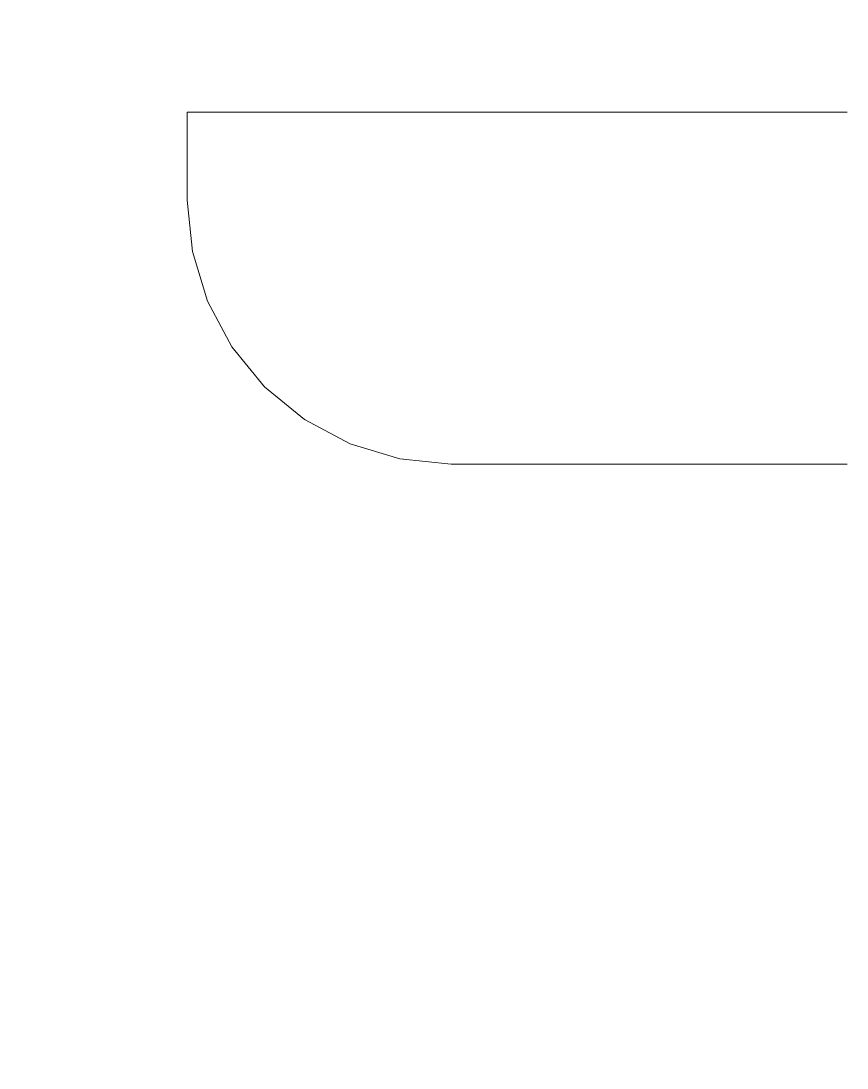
# Model space of a CAD drawing. Header units: metres. Extents: x -41 to 412, y -15 to 25.
# Drawn here: x 297.5142 to 297.7021, y -11.6953 to -11.4573 of the extents above; entities that cross this region are included whole.
import ezdxf

# ---------------------------------------------------------------- set-up
doc = ezdxf.new("R2010")
doc.units = ezdxf.units.M
doc.header["$MEASUREMENT"] = 0
doc.set_wipeout_variables(frame=1)
doc.linetypes.add('Wipeout_Contour', pattern=[1, 0, -1])
doc.layers.add('Interior - Lamp', color=7, linetype='Continuous')
doc.layers.add('Shell - Roof', color=7, linetype='Continuous')

msp = doc.modelspace()

# ---------------------------------------------------------------- wipeouts: each hides what was drawn before it
at = {"color": 254, "linetype": 'Wipeout_Contour', "lineweight": 0, "ltscale": 1787.674181}
msp.add_wipeout([(297.70207, -11.01561), (291.88207, -12.13446), (291.88207, -12.4094), (297.70207, -11.29055), (303.52207, -12.4094), (303.52207, -12.13446)], dxfattribs=at).dxf.layer = 'Shell - Roof'

# ---------------------------------------------------------------- next in the draw order: wipeouts: each hides what was drawn before it
at = {"color": 254, "linetype": 'Wipeout_Contour', "lineweight": 0, "ltscale": 1787.634949}
msp.add_wipeout([(297.70207, -10.93414), (291.83207, -12.0626), (291.83207, -12.11352), (297.70207, -10.98506), (303.57207, -12.11352), (303.57207, -12.0626)], dxfattribs=at).dxf.layer = 'Shell - Roof'

# ---------------------------------------------------------------- next in the draw order: wipeouts: each hides what was drawn before it
at = {"color": 254, "linetype": 'Wipeout_Contour', "lineweight": 0, "ltscale": 1191.554622}
msp.add_wipeout([(297.68223, -11.55683), (297.68451, -11.55799), (297.70207, -11.55799), (297.70207, -11.55683)], dxfattribs=at).dxf.layer = 'Interior - Lamp'

# ---------------------------------------------------------------- next in the draw order: wipeouts: each hides what was drawn before it
at = {"color": 254, "linetype": 'Wipeout_Contour', "lineweight": 0, "ltscale": 1191.493623}
msp.add_wipeout([(297.66315, -11.55683), (297.66763, -11.55799), (297.68451, -11.55799), (297.68223, -11.55683)], dxfattribs=at).dxf.layer = 'Interior - Lamp'

# ---------------------------------------------------------------- next in the draw order: wipeouts: each hides what was drawn before it
at = {"color": 254, "linetype": 'Wipeout_Contour', "lineweight": 0, "ltscale": 1191.56523}
msp.add_wipeout([(297.70207, -11.55342), (297.68003, -11.55342), (297.68223, -11.55683), (297.70207, -11.55683)], dxfattribs=at).dxf.layer = 'Interior - Lamp'
at = {"color": 254, "linetype": 'Wipeout_Contour', "lineweight": 0, "ltscale": 1191.435634}
msp.add_wipeout([(297.65207, -11.55799), (297.66763, -11.55799), (297.66315, -11.55683), (297.64557, -11.55683)], dxfattribs=at).dxf.layer = 'Interior - Lamp'

# ---------------------------------------------------------------- next in the draw order: linework, layer by layer
at = {"layer": 'Interior - Lamp', "color": 2, "linetype": 'Continuous', "lineweight": 13, "true_color": 0xffeb28}
msp.add_line((297.70207, -11.55799), (297.68451, -11.55799), dxfattribs=at)

# ---------------------------------------------------------------- next in the draw order: wipeouts: each hides what was drawn before it
at = {"color": 254, "linetype": 'Wipeout_Contour', "lineweight": 0, "ltscale": 1191.492502}
msp.add_wipeout([(297.65884, -11.55342), (297.66315, -11.55683), (297.68223, -11.55683), (297.68003, -11.55342)], dxfattribs=at).dxf.layer = 'Interior - Lamp'
at = {"color": 254, "linetype": 'Wipeout_Contour', "lineweight": 0, "ltscale": 1191.384276}
msp.add_wipeout([(297.63015, -11.55683), (297.63843, -11.55799), (297.65207, -11.55799), (297.64557, -11.55683)], dxfattribs=at).dxf.layer = 'Interior - Lamp'

# ---------------------------------------------------------------- next in the draw order: linework, layer by layer
at = {"layer": 'Interior - Lamp', "color": 2, "linetype": 'Continuous', "lineweight": 13, "true_color": 0xffeb28}
msp.add_line((297.68451, -11.55799), (297.66763, -11.55799), dxfattribs=at)

# ---------------------------------------------------------------- next in the draw order: wipeouts: each hides what was drawn before it
at = {"color": 254, "linetype": 'Wipeout_Contour', "lineweight": 0, "ltscale": 1191.575841}
msp.add_wipeout([(297.67801, -11.54788), (297.68003, -11.55342), (297.70207, -11.55342), (297.70207, -11.54788)], dxfattribs=at).dxf.layer = 'Interior - Lamp'
at = {"color": 254, "linetype": 'Wipeout_Contour', "lineweight": 0, "ltscale": 1191.342799}
msp.add_wipeout([(297.63015, -11.55683), (297.61751, -11.55683), (297.62724, -11.55799), (297.63843, -11.55799)], dxfattribs=at).dxf.layer = 'Interior - Lamp'

# ---------------------------------------------------------------- next in the draw order: wipeouts: each hides what was drawn before it
at = {"color": 254, "linetype": 'Wipeout_Contour', "lineweight": 0, "ltscale": 1191.423831}
msp.add_wipeout([(297.64557, -11.55683), (297.66315, -11.55683), (297.65884, -11.55342), (297.63931, -11.55342)], dxfattribs=at).dxf.layer = 'Interior - Lamp'
at = {"color": 254, "linetype": 'Wipeout_Contour', "lineweight": 0, "ltscale": 1191.314304}
msp.add_wipeout([(297.61892, -11.55799), (297.62724, -11.55799), (297.61751, -11.55683), (297.60811, -11.55683)], dxfattribs=at).dxf.layer = 'Interior - Lamp'

# ---------------------------------------------------------------- next in the draw order: linework, layer by layer
at = {"layer": 'Interior - Lamp', "color": 2, "linetype": 'Continuous', "lineweight": 13, "true_color": 0xffeb28}
msp.add_line((297.66763, -11.55799), (297.65207, -11.55799), dxfattribs=at)

# ---------------------------------------------------------------- next in the draw order: wipeouts: each hides what was drawn before it
at = {"color": 254, "linetype": 'Wipeout_Contour', "lineweight": 0, "ltscale": 1191.492252}
msp.add_wipeout([(297.67801, -11.54788), (297.65487, -11.54788), (297.65884, -11.55342), (297.68003, -11.55342)], dxfattribs=at).dxf.layer = 'Interior - Lamp'
at = {"color": 254, "linetype": 'Wipeout_Contour', "lineweight": 0, "ltscale": 1191.362901}
msp.add_wipeout([(297.6222, -11.55342), (297.63015, -11.55683), (297.64557, -11.55683), (297.63931, -11.55342)], dxfattribs=at).dxf.layer = 'Interior - Lamp'
at = {"color": 254, "linetype": 'Wipeout_Contour', "lineweight": 0, "ltscale": 1191.302125}
msp.add_wipeout([(297.6138, -11.55799), (297.61892, -11.55799), (297.60811, -11.55683), (297.60232, -11.55683)], dxfattribs=at).dxf.layer = 'Interior - Lamp'

# ---------------------------------------------------------------- next in the draw order: linework, layer by layer
at = {"layer": 'Interior - Lamp', "color": 2, "linetype": 'Continuous', "lineweight": 13, "true_color": 0xffeb28}
msp.add_line((297.65207, -11.55799), (297.63843, -11.55799), dxfattribs=at)

# ---------------------------------------------------------------- next in the draw order: wipeouts: each hides what was drawn before it
at = {"color": 254, "linetype": 'Wipeout_Contour', "lineweight": 0, "ltscale": 1191.586473}
msp.add_wipeout([(297.67624, -11.54041), (297.67801, -11.54788), (297.70207, -11.54788), (297.70207, -11.54041)], dxfattribs=at).dxf.layer = 'Interior - Lamp'
at = {"color": 254, "linetype": 'Wipeout_Contour', "lineweight": 0, "ltscale": 1191.413577}
msp.add_wipeout([(297.63355, -11.54788), (297.63931, -11.55342), (297.65884, -11.55342), (297.65487, -11.54788)], dxfattribs=at).dxf.layer = 'Interior - Lamp'
at = {"color": 254, "linetype": 'Wipeout_Contour', "lineweight": 0, "ltscale": 1191.310931}
msp.add_wipeout([(297.61207, -11.55799), (297.6138, -11.55799), (297.60232, -11.55683), (297.60037, -11.55683)], dxfattribs=at).dxf.layer = 'Interior - Lamp'

# ---------------------------------------------------------------- next in the draw order: wipeouts: each hides what was drawn before it
at = {"color": 254, "linetype": 'Wipeout_Contour', "lineweight": 0, "ltscale": 1191.493252}
msp.add_wipeout([(297.65487, -11.54788), (297.67801, -11.54788), (297.67624, -11.54041), (297.65139, -11.54041)], dxfattribs=at).dxf.layer = 'Interior - Lamp'
at = {"color": 254, "linetype": 'Wipeout_Contour', "lineweight": 0, "ltscale": 1191.313097}
msp.add_wipeout([(297.61751, -11.55683), (297.63015, -11.55683), (297.6222, -11.55342), (297.60815, -11.55342)], dxfattribs=at).dxf.layer = 'Interior - Lamp'

# ---------------------------------------------------------------- next in the draw order: linework, layer by layer
at = {"layer": 'Interior - Lamp', "color": 2, "linetype": 'Continuous', "lineweight": 13, "true_color": 0xffeb28}
for p, q in [((297.62724, -11.55799), (297.61892, -11.55799)), ((297.63843, -11.55799), (297.62724, -11.55799))]:
    msp.add_line(p, q, dxfattribs=at)

# ---------------------------------------------------------------- next in the draw order: wipeouts: each hides what was drawn before it
at = {"color": 254, "linetype": 'Wipeout_Contour', "lineweight": 0, "ltscale": 1191.59727}
msp.add_wipeout([(297.67478, -11.53132), (297.67624, -11.54041), (297.70207, -11.54041), (297.70207, -11.53132)], dxfattribs=at).dxf.layer = 'Interior - Lamp'
at = {"color": 254, "linetype": 'Wipeout_Contour', "lineweight": 0, "ltscale": 1191.27767}
msp.add_wipeout([(297.60811, -11.55683), (297.61751, -11.55683), (297.60815, -11.55342), (297.59771, -11.55342)], dxfattribs=at).dxf.layer = 'Interior - Lamp'

# ---------------------------------------------------------------- next in the draw order: linework, layer by layer
at = {"layer": 'Interior - Lamp', "color": 2, "linetype": 'Continuous', "lineweight": 13, "true_color": 0xffeb28}
for p, q in [((297.6138, -11.55799), (297.61207, -11.55799)), ((297.61892, -11.55799), (297.6138, -11.55799))]:
    msp.add_line(p, q, dxfattribs=at)

# ---------------------------------------------------------------- next in the draw order: wipeouts: each hides what was drawn before it
at = {"color": 254, "linetype": 'Wipeout_Contour', "lineweight": 0, "ltscale": 1191.3436}
msp.add_wipeout([(297.61486, -11.54788), (297.6222, -11.55342), (297.63931, -11.55342), (297.63355, -11.54788)], dxfattribs=at).dxf.layer = 'Interior - Lamp'
at = {"color": 254, "linetype": 'Wipeout_Contour', "lineweight": 0, "ltscale": 1191.260122}
msp.add_wipeout([(297.60232, -11.55683), (297.60811, -11.55683), (297.59771, -11.55342), (297.59128, -11.55342)], dxfattribs=at).dxf.layer = 'Interior - Lamp'

# ---------------------------------------------------------------- next in the draw order: wipeouts: each hides what was drawn before it
at = {"color": 254, "linetype": 'Wipeout_Contour', "lineweight": 0, "ltscale": 1191.405612}
msp.add_wipeout([(297.6285, -11.54041), (297.63355, -11.54788), (297.65487, -11.54788), (297.65139, -11.54041)], dxfattribs=at).dxf.layer = 'Interior - Lamp'
at = {"color": 254, "linetype": 'Wipeout_Contour', "lineweight": 0, "ltscale": 1191.265496}
msp.add_wipeout([(297.60037, -11.55683), (297.60232, -11.55683), (297.59128, -11.55342), (297.58911, -11.55342)], dxfattribs=at).dxf.layer = 'Interior - Lamp'

# ---------------------------------------------------------------- next in the draw order: linework, layer by layer
at = {"layer": 'Interior - Lamp', "color": 2, "linetype": 'Continuous', "lineweight": 13, "true_color": 0xffeb28}
msp.add_line((297.61207, -11.55799), (297.60037, -11.55683), dxfattribs=at)

# ---------------------------------------------------------------- next in the draw order: wipeouts: each hides what was drawn before it
at = {"color": 254, "linetype": 'Wipeout_Contour', "lineweight": 0, "ltscale": 1191.495945}
msp.add_wipeout([(297.65139, -11.54041), (297.67624, -11.54041), (297.67478, -11.53132), (297.64854, -11.53132)], dxfattribs=at).dxf.layer = 'Interior - Lamp'
at = {"color": 254, "linetype": 'Wipeout_Contour', "lineweight": 0, "ltscale": 1191.285848}
msp.add_wipeout([(297.60815, -11.55342), (297.6222, -11.55342), (297.61486, -11.54788), (297.59952, -11.54788)], dxfattribs=at).dxf.layer = 'Interior - Lamp'

# ---------------------------------------------------------------- next in the draw order: wipeouts: each hides what was drawn before it
at = {"color": 254, "linetype": 'Wipeout_Contour', "lineweight": 0, "ltscale": 1191.608432}
msp.add_wipeout([(297.6737, -11.52095), (297.67478, -11.53132), (297.70207, -11.53132), (297.70207, -11.52095)], dxfattribs=at).dxf.layer = 'Interior - Lamp'
at = {"color": 254, "linetype": 'Wipeout_Contour', "lineweight": 0, "ltscale": 1191.243691}
msp.add_wipeout([(297.59771, -11.55342), (297.60815, -11.55342), (297.59952, -11.54788), (297.58812, -11.54788)], dxfattribs=at).dxf.layer = 'Interior - Lamp'

# ---------------------------------------------------------------- next in the draw order: wipeouts: each hides what was drawn before it
at = {"color": 254, "linetype": 'Wipeout_Contour', "lineweight": 0, "ltscale": 1191.327453}
msp.add_wipeout([(297.60843, -11.54041), (297.61486, -11.54788), (297.63355, -11.54788), (297.6285, -11.54041)], dxfattribs=at).dxf.layer = 'Interior - Lamp'
at = {"color": 254, "linetype": 'Wipeout_Contour', "lineweight": 0, "ltscale": 1191.220765}
msp.add_wipeout([(297.58111, -11.54788), (297.59128, -11.55342), (297.59771, -11.55342), (297.58812, -11.54788)], dxfattribs=at).dxf.layer = 'Interior - Lamp'

# ---------------------------------------------------------------- next in the draw order: wipeouts: each hides what was drawn before it
at = {"color": 254, "linetype": 'Wipeout_Contour', "lineweight": 0, "ltscale": 1191.400688}
msp.add_wipeout([(297.62435, -11.53132), (297.6285, -11.54041), (297.65139, -11.54041), (297.64854, -11.53132)], dxfattribs=at).dxf.layer = 'Interior - Lamp'
at = {"color": 254, "linetype": 'Wipeout_Contour', "lineweight": 0, "ltscale": 1191.222472}
msp.add_wipeout([(297.57874, -11.54788), (297.58911, -11.55342), (297.59128, -11.55342), (297.58111, -11.54788)], dxfattribs=at).dxf.layer = 'Interior - Lamp'

# ---------------------------------------------------------------- next in the draw order: linework, layer by layer
at = {"layer": 'Interior - Lamp', "color": 2, "linetype": 'Continuous', "lineweight": 13, "true_color": 0xffeb28}
msp.add_line((297.60037, -11.55683), (297.58911, -11.55342), dxfattribs=at)

# ---------------------------------------------------------------- next in the draw order: wipeouts: each hides what was drawn before it
at = {"color": 254, "linetype": 'Wipeout_Contour', "lineweight": 0, "ltscale": 1191.500783}
msp.add_wipeout([(297.64854, -11.53132), (297.67478, -11.53132), (297.6737, -11.52095), (297.64642, -11.52095)], dxfattribs=at).dxf.layer = 'Interior - Lamp'
at = {"color": 254, "linetype": 'Wipeout_Contour', "lineweight": 0, "ltscale": 1191.262418}
msp.add_wipeout([(297.59952, -11.54788), (297.61486, -11.54788), (297.60843, -11.54041), (297.59196, -11.54041)], dxfattribs=at).dxf.layer = 'Interior - Lamp'

# ---------------------------------------------------------------- next in the draw order: wipeouts: each hides what was drawn before it
at = {"color": 254, "linetype": 'Wipeout_Contour', "lineweight": 0, "ltscale": 1191.620186}
msp.add_wipeout([(297.70207, -11.50969), (297.67303, -11.50969), (297.6737, -11.52095), (297.70207, -11.52095)], dxfattribs=at).dxf.layer = 'Interior - Lamp'
at = {"color": 254, "linetype": 'Wipeout_Contour', "lineweight": 0, "ltscale": 1191.315507}
msp.add_wipeout([(297.60315, -11.53132), (297.60843, -11.54041), (297.6285, -11.54041), (297.62435, -11.53132)], dxfattribs=at).dxf.layer = 'Interior - Lamp'
at = {"color": 254, "linetype": 'Wipeout_Contour', "lineweight": 0, "ltscale": 1191.213964}
msp.add_wipeout([(297.57972, -11.54041), (297.58812, -11.54788), (297.59952, -11.54788), (297.59196, -11.54041)], dxfattribs=at).dxf.layer = 'Interior - Lamp'

# ---------------------------------------------------------------- next in the draw order: wipeouts: each hides what was drawn before it
at = {"color": 254, "linetype": 'Wipeout_Contour', "lineweight": 0, "ltscale": 1191.399525}
msp.add_wipeout([(297.64642, -11.52095), (297.62127, -11.52095), (297.62435, -11.53132), (297.64854, -11.53132)], dxfattribs=at).dxf.layer = 'Interior - Lamp'
at = {"color": 254, "linetype": 'Wipeout_Contour', "lineweight": 0, "ltscale": 1191.185787}
msp.add_wipeout([(297.57219, -11.54041), (297.58111, -11.54788), (297.58812, -11.54788), (297.57972, -11.54041)], dxfattribs=at).dxf.layer = 'Interior - Lamp'

# ---------------------------------------------------------------- next in the draw order: wipeouts: each hides what was drawn before it
at = {"color": 254, "linetype": 'Wipeout_Contour', "lineweight": 0, "ltscale": 1191.508191}
msp.add_wipeout([(297.64642, -11.52095), (297.6737, -11.52095), (297.67303, -11.50969), (297.64511, -11.50969)], dxfattribs=at).dxf.layer = 'Interior - Lamp'
at = {"color": 254, "linetype": 'Wipeout_Contour', "lineweight": 0, "ltscale": 1191.244125}
msp.add_wipeout([(297.59196, -11.54041), (297.60843, -11.54041), (297.60315, -11.53132), (297.58576, -11.53132)], dxfattribs=at).dxf.layer = 'Interior - Lamp'
at = {"color": 254, "linetype": 'Wipeout_Contour', "lineweight": 0, "ltscale": 1191.183577}
msp.add_wipeout([(297.57874, -11.54788), (297.58111, -11.54788), (297.57219, -11.54041), (297.56964, -11.54041)], dxfattribs=at).dxf.layer = 'Interior - Lamp'

# ---------------------------------------------------------------- next in the draw order: linework, layer by layer
at = {"layer": 'Interior - Lamp', "color": 2, "linetype": 'Continuous', "lineweight": 13, "true_color": 0xffeb28}
msp.add_line((297.58911, -11.55342), (297.57874, -11.54788), dxfattribs=at)

# ---------------------------------------------------------------- next in the draw order: wipeouts: each hides what was drawn before it
at = {"color": 254, "linetype": 'Wipeout_Contour', "lineweight": 0, "ltscale": 1191.632762}
msp.add_wipeout([(297.67281, -11.49799), (297.67303, -11.50969), (297.70207, -11.50969), (297.70207, -11.49799)], dxfattribs=at).dxf.layer = 'Interior - Lamp'
at = {"color": 254, "linetype": 'Wipeout_Contour', "lineweight": 0, "ltscale": 1191.308741}
msp.add_wipeout([(297.59923, -11.52095), (297.60315, -11.53132), (297.62435, -11.53132), (297.62127, -11.52095)], dxfattribs=at).dxf.layer = 'Interior - Lamp'
at = {"color": 254, "linetype": 'Wipeout_Contour', "lineweight": 0, "ltscale": 1191.190032}
msp.add_wipeout([(297.57283, -11.53132), (297.57972, -11.54041), (297.59196, -11.54041), (297.58576, -11.53132)], dxfattribs=at).dxf.layer = 'Interior - Lamp'

# ---------------------------------------------------------------- next in the draw order: wipeouts: each hides what was drawn before it
at = {"color": 254, "linetype": 'Wipeout_Contour', "lineweight": 0, "ltscale": 1191.402765}
msp.add_wipeout([(297.64511, -11.50969), (297.61938, -11.50969), (297.62127, -11.52095), (297.64642, -11.52095)], dxfattribs=at).dxf.layer = 'Interior - Lamp'
at = {"color": 254, "linetype": 'Wipeout_Contour', "lineweight": 0, "ltscale": 1191.232201}
msp.add_wipeout([(297.58115, -11.52095), (297.58576, -11.53132), (297.60315, -11.53132), (297.59923, -11.52095)], dxfattribs=at).dxf.layer = 'Interior - Lamp'
at = {"color": 254, "linetype": 'Wipeout_Contour', "lineweight": 0, "ltscale": 1191.156869}
msp.add_wipeout([(297.57219, -11.54041), (297.57972, -11.54041), (297.57283, -11.53132), (297.56487, -11.53132)], dxfattribs=at).dxf.layer = 'Interior - Lamp'

# ---------------------------------------------------------------- next in the draw order: wipeouts: each hides what was drawn before it
at = {"color": 254, "linetype": 'Wipeout_Contour', "lineweight": 0, "ltscale": 1191.518546}
msp.add_wipeout([(297.64511, -11.50969), (297.67303, -11.50969), (297.67281, -11.49799), (297.64467, -11.49799)], dxfattribs=at).dxf.layer = 'Interior - Lamp'
at = {"color": 254, "linetype": 'Wipeout_Contour', "lineweight": 0, "ltscale": 1191.308039}
msp.add_wipeout([(297.59682, -11.50969), (297.59923, -11.52095), (297.62127, -11.52095), (297.61938, -11.50969)], dxfattribs=at).dxf.layer = 'Interior - Lamp'
at = {"color": 254, "linetype": 'Wipeout_Contour', "lineweight": 0, "ltscale": 1191.150435}
msp.add_wipeout([(297.56964, -11.54041), (297.57219, -11.54041), (297.56487, -11.53132), (297.56218, -11.53132)], dxfattribs=at).dxf.layer = 'Interior - Lamp'

# ---------------------------------------------------------------- next in the draw order: linework, layer by layer
at = {"layer": 'Interior - Lamp', "color": 2, "linetype": 'Continuous', "lineweight": 13, "true_color": 0xffeb28}
msp.add_line((297.57874, -11.54788), (297.56964, -11.54041), dxfattribs=at)

# ---------------------------------------------------------------- next in the draw order: wipeouts: each hides what was drawn before it
at = {"color": 254, "linetype": 'Wipeout_Contour', "lineweight": 0, "ltscale": 1191.637772}
msp.add_wipeout([(297.67281, -11.49799), (297.70207, -11.49799), (297.70207, -11.47799), (297.67281, -11.47799)], dxfattribs=at).dxf.layer = 'Interior - Lamp'
at = {"color": 254, "linetype": 'Wipeout_Contour', "lineweight": 0, "ltscale": 1191.410966}
msp.add_wipeout([(297.61874, -11.49799), (297.61938, -11.50969), (297.64511, -11.50969), (297.64467, -11.49799)], dxfattribs=at).dxf.layer = 'Interior - Lamp'
at = {"color": 254, "linetype": 'Wipeout_Contour', "lineweight": 0, "ltscale": 1191.173351}
msp.add_wipeout([(297.56771, -11.52095), (297.57283, -11.53132), (297.58576, -11.53132), (297.58115, -11.52095)], dxfattribs=at).dxf.layer = 'Interior - Lamp'

# ---------------------------------------------------------------- next in the draw order: wipeouts: each hides what was drawn before it
at = {"color": 254, "linetype": 'Wipeout_Contour', "lineweight": 0, "ltscale": 1191.523052}
msp.add_wipeout([(297.64467, -11.49799), (297.67281, -11.49799), (297.67281, -11.47799), (297.64467, -11.47799)], dxfattribs=at).dxf.layer = 'Interior - Lamp'
at = {"color": 254, "linetype": 'Wipeout_Contour', "lineweight": 0, "ltscale": 1191.227779}
msp.add_wipeout([(297.59682, -11.50969), (297.57831, -11.50969), (297.58115, -11.52095), (297.59923, -11.52095)], dxfattribs=at).dxf.layer = 'Interior - Lamp'
at = {"color": 254, "linetype": 'Wipeout_Contour', "lineweight": 0, "ltscale": 1191.13563}
msp.add_wipeout([(297.56487, -11.53132), (297.57283, -11.53132), (297.56771, -11.52095), (297.55943, -11.52095)], dxfattribs=at).dxf.layer = 'Interior - Lamp'

# ---------------------------------------------------------------- next in the draw order: linework, layer by layer
at = {"layer": 'Interior - Lamp', "color": 2, "linetype": 'Continuous', "lineweight": 13, "true_color": 0xffeb28}
msp.add_line((297.70207, -11.47799), (297.67281, -11.47799), dxfattribs=at)

# ---------------------------------------------------------------- next in the draw order: wipeouts: each hides what was drawn before it
at = {"color": 254, "linetype": 'Wipeout_Contour', "lineweight": 0, "ltscale": 1191.314169}
msp.add_wipeout([(297.596, -11.49799), (297.59682, -11.50969), (297.61938, -11.50969), (297.61874, -11.49799)], dxfattribs=at).dxf.layer = 'Interior - Lamp'
at = {"color": 254, "linetype": 'Wipeout_Contour', "lineweight": 0, "ltscale": 1191.124562}
msp.add_wipeout([(297.56218, -11.53132), (297.56487, -11.53132), (297.55943, -11.52095), (297.55664, -11.52095)], dxfattribs=at).dxf.layer = 'Interior - Lamp'

# ---------------------------------------------------------------- next in the draw order: linework, layer by layer
at = {"layer": 'Interior - Lamp', "color": 2, "linetype": 'Continuous', "lineweight": 13, "true_color": 0xffeb28}
msp.add_line((297.56964, -11.54041), (297.56218, -11.53132), dxfattribs=at)

# ---------------------------------------------------------------- next in the draw order: wipeouts: each hides what was drawn before it
at = {"color": 254, "linetype": 'Wipeout_Contour', "lineweight": 0, "ltscale": 1191.414989}
msp.add_wipeout([(297.61874, -11.47799), (297.61874, -11.49799), (297.64467, -11.49799), (297.64467, -11.47799)], dxfattribs=at).dxf.layer = 'Interior - Lamp'
at = {"color": 254, "linetype": 'Wipeout_Contour', "lineweight": 0, "ltscale": 1191.165318}
msp.add_wipeout([(297.56771, -11.52095), (297.58115, -11.52095), (297.57831, -11.50969), (297.56455, -11.50969)], dxfattribs=at).dxf.layer = 'Interior - Lamp'

# ---------------------------------------------------------------- next in the draw order: linework, layer by layer
at = {"layer": 'Interior - Lamp', "color": 2, "linetype": 'Continuous', "lineweight": 13, "true_color": 0xffeb28}
msp.add_line((297.67281, -11.47799), (297.64467, -11.47799), dxfattribs=at)

# ---------------------------------------------------------------- next in the draw order: wipeouts: each hides what was drawn before it
at = {"color": 254, "linetype": 'Wipeout_Contour', "lineweight": 0, "ltscale": 1191.231891}
msp.add_wipeout([(297.596, -11.49799), (297.57735, -11.49799), (297.57831, -11.50969), (297.59682, -11.50969)], dxfattribs=at).dxf.layer = 'Interior - Lamp'
at = {"color": 254, "linetype": 'Wipeout_Contour', "lineweight": 0, "ltscale": 1191.12372}
msp.add_wipeout([(297.55943, -11.52095), (297.56771, -11.52095), (297.56455, -11.50969), (297.55608, -11.50969)], dxfattribs=at).dxf.layer = 'Interior - Lamp'

# ---------------------------------------------------------------- next in the draw order: wipeouts: each hides what was drawn before it
at = {"color": 254, "linetype": 'Wipeout_Contour', "lineweight": 0, "ltscale": 1191.317734}
msp.add_wipeout([(297.596, -11.47799), (297.596, -11.49799), (297.61874, -11.49799), (297.61874, -11.47799)], dxfattribs=at).dxf.layer = 'Interior - Lamp'
at = {"color": 254, "linetype": 'Wipeout_Contour', "lineweight": 0, "ltscale": 1191.167335}
msp.add_wipeout([(297.56455, -11.50969), (297.57831, -11.50969), (297.57735, -11.49799), (297.56349, -11.49799)], dxfattribs=at).dxf.layer = 'Interior - Lamp'
at = {"color": 254, "linetype": 'Wipeout_Contour', "lineweight": 0, "ltscale": 1191.107512}
msp.add_wipeout([(297.55664, -11.52095), (297.55943, -11.52095), (297.55608, -11.50969), (297.55322, -11.50969)], dxfattribs=at).dxf.layer = 'Interior - Lamp'

# ---------------------------------------------------------------- next in the draw order: linework, layer by layer
at = {"layer": 'Interior - Lamp', "color": 2, "linetype": 'Continuous', "lineweight": 13, "true_color": 0xffeb28}
for p, q in [((297.64467, -11.47799), (297.61874, -11.47799)), ((297.56218, -11.53132), (297.55664, -11.52095))]:
    msp.add_line(p, q, dxfattribs=at)

# ---------------------------------------------------------------- next in the draw order: wipeouts: each hides what was drawn before it
at = {"color": 254, "linetype": 'Wipeout_Contour', "lineweight": 0, "ltscale": 1191.235025}
msp.add_wipeout([(297.57735, -11.49799), (297.596, -11.49799), (297.596, -11.47799), (297.57735, -11.47799)], dxfattribs=at).dxf.layer = 'Interior - Lamp'
at = {"color": 254, "linetype": 'Wipeout_Contour', "lineweight": 0, "ltscale": 1191.123106}
msp.add_wipeout([(297.55608, -11.50969), (297.56455, -11.50969), (297.56349, -11.49799), (297.55495, -11.49799)], dxfattribs=at).dxf.layer = 'Interior - Lamp'

# ---------------------------------------------------------------- next in the draw order: linework, layer by layer
at = {"layer": 'Interior - Lamp', "color": 2, "linetype": 'Continuous', "lineweight": 13, "true_color": 0xffeb28}
msp.add_line((297.61874, -11.47799), (297.596, -11.47799), dxfattribs=at)

# ---------------------------------------------------------------- next in the draw order: wipeouts: each hides what was drawn before it
at = {"color": 254, "linetype": 'Wipeout_Contour', "lineweight": 0, "ltscale": 1191.170041}
msp.add_wipeout([(297.56349, -11.49799), (297.57735, -11.49799), (297.57735, -11.47799), (297.56349, -11.47799)], dxfattribs=at).dxf.layer = 'Interior - Lamp'
at = {"color": 254, "linetype": 'Wipeout_Contour', "lineweight": 0, "ltscale": 1191.101707}
msp.add_wipeout([(297.55322, -11.50969), (297.55608, -11.50969), (297.55495, -11.49799), (297.55207, -11.49799)], dxfattribs=at).dxf.layer = 'Interior - Lamp'

# ---------------------------------------------------------------- next in the draw order: linework, layer by layer
at = {"layer": 'Interior - Lamp', "color": 2, "linetype": 'Continuous', "lineweight": 13, "true_color": 0xffeb28}
for p, q in [((297.596, -11.47799), (297.57735, -11.47799)), ((297.55664, -11.52095), (297.55322, -11.50969))]:
    msp.add_line(p, q, dxfattribs=at)

# ---------------------------------------------------------------- next in the draw order: wipeouts: each hides what was drawn before it
at = {"color": 254, "linetype": 'Wipeout_Contour', "lineweight": 0, "ltscale": 1191.125279}
msp.add_wipeout([(297.55495, -11.49799), (297.56349, -11.49799), (297.56349, -11.47799), (297.55495, -11.47799)], dxfattribs=at).dxf.layer = 'Interior - Lamp'

# ---------------------------------------------------------------- next in the draw order: linework, layer by layer
at = {"layer": 'Interior - Lamp', "color": 2, "linetype": 'Continuous', "lineweight": 13, "true_color": 0xffeb28}
msp.add_line((297.57735, -11.47799), (297.56349, -11.47799), dxfattribs=at)

# ---------------------------------------------------------------- next in the draw order: wipeouts: each hides what was drawn before it
at = {"color": 254, "linetype": 'Wipeout_Contour', "lineweight": 0, "ltscale": 1191.102459}
msp.add_wipeout([(297.55207, -11.49799), (297.55495, -11.49799), (297.55495, -11.47799), (297.55207, -11.47799)], dxfattribs=at).dxf.layer = 'Interior - Lamp'

# ---------------------------------------------------------------- next in the draw order: linework, layer by layer
at = {"layer": 'Interior - Lamp', "color": 2, "linetype": 'Continuous', "lineweight": 13, "true_color": 0xffeb28}
for p, q in [((297.55495, -11.47799), (297.55207, -11.47799)), ((297.55207, -11.49799), (297.55207, -11.47799)), ((297.56349, -11.47799), (297.55495, -11.47799)), ((297.55322, -11.50969), (297.55207, -11.49799))]:
    msp.add_line(p, q, dxfattribs=at)

doc.saveas('drawing.dxf')
